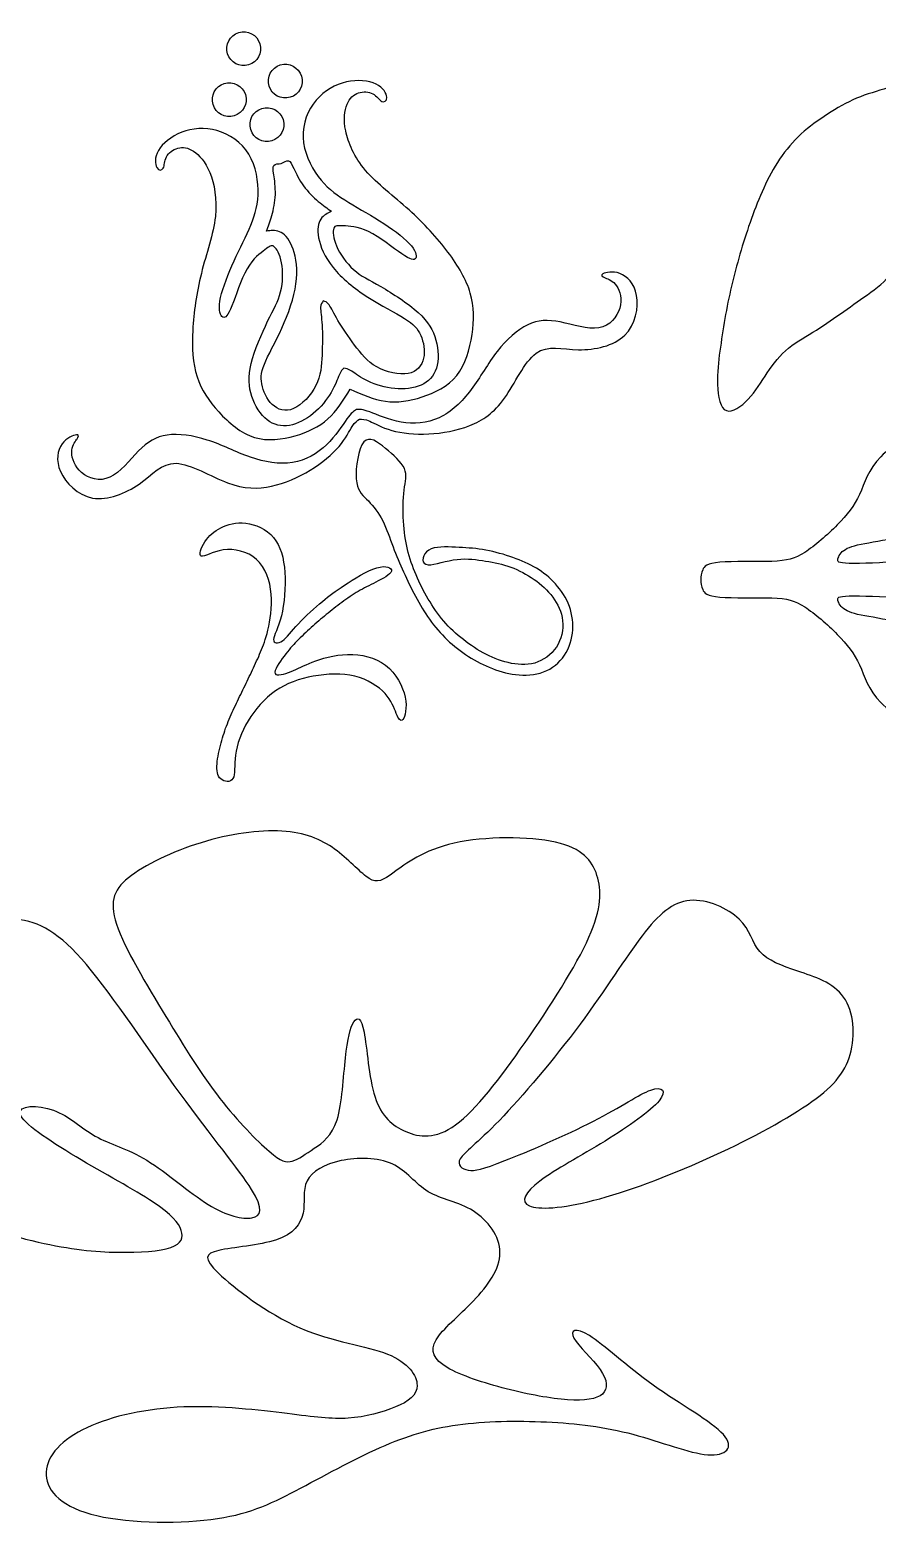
# Model space of a CAD drawing. Header units: millimetres. Extents: x -103 to 104, y -99 to 78.
# Drawn here: x -29.71 to -3.91, y -15.99 to 29.51 of the extents above; entities that cross this region are included whole.
import ezdxf

# ---------------------------------------------------------------- set-up
doc = ezdxf.new("R2010")
doc.units = ezdxf.units.MM
doc.header["$MEASUREMENT"] = 0

msp = doc.modelspace()

# ---------------------------------------------------------------- linework, layer by layer
at = {"color": 5, "linetype": 'ByBlock', "lineweight": -2}
for points, knots in [([(-22.702, 29.089), (-22.785, 29.361), (-23.073, 29.515), (-23.345, 29.431), (-23.617, 29.348), (-23.77, 29.06), (-23.687, 28.788), (-23.604, 28.516), (-23.316, 28.363), (-23.044, 28.446), (-22.772, 28.529), (-22.619, 28.817), (-22.702, 29.089)], [0, 0, 0, 0, 0.2, 0.2, 0.2, 0.4, 0.4, 0.4, 0.6, 0.6, 0.6, 1, 1, 1, 1]), ([(-21.437, 28.104), (-21.52, 28.376), (-21.808, 28.529), (-22.08, 28.446), (-22.352, 28.363), (-22.505, 28.075), (-22.422, 27.803), (-22.339, 27.531), (-22.051, 27.378), (-21.779, 27.461), (-21.507, 27.544), (-21.354, 27.832), (-21.437, 28.104)], [0, 0, 0, 0, 0.2, 0.2, 0.2, 0.4, 0.4, 0.4, 0.6, 0.6, 0.6, 1, 1, 1, 1]), ([(-23.144, 27.542), (-23.227, 27.814), (-23.515, 27.967), (-23.787, 27.883), (-24.059, 27.8), (-24.212, 27.512), (-24.129, 27.24), (-24.045, 26.968), (-23.757, 26.815), (-23.486, 26.898), (-23.213, 26.982), (-23.06, 27.27), (-23.144, 27.542)], [0, 0, 0, 0, 0.2, 0.2, 0.2, 0.4, 0.4, 0.4, 0.6, 0.6, 0.6, 1, 1, 1, 1]), ([(-19.949, 18.573), (-19.594, 18.414), (-19.24, 18.255), (-18.877, 18.204), (-18.515, 18.154), (-18.145, 18.213), (-17.761, 18.338), (-17.376, 18.464), (-16.976, 18.657), (-16.709, 18.99), (-16.442, 19.323), (-16.308, 19.795), (-16.241, 20.236), (-16.174, 20.677), (-16.174, 21.087), (-16.294, 21.498), (-16.414, 21.909), (-16.655, 22.322), (-16.977, 22.75), (-17.299, 23.178), (-17.703, 23.623), (-18.161, 24.034), (-18.62, 24.446), (-19.134, 24.824), (-19.483, 25.233), (-19.833, 25.642), (-20.016, 26.083), (-20.089, 26.437), (-20.162, 26.792), (-20.124, 27.06), (-20.045, 27.248), (-19.966, 27.436), (-19.846, 27.544), (-19.7, 27.594), (-19.554, 27.644), (-19.383, 27.636), (-19.261, 27.57), (-19.14, 27.503), (-19.069, 27.377), (-18.991, 27.338), (-18.914, 27.299), (-18.83, 27.347), (-18.838, 27.462), (-18.846, 27.577), (-18.945, 27.759), (-19.166, 27.866), (-19.388, 27.973), (-19.73, 28.005), (-20.068, 27.929), (-20.405, 27.854), (-20.737, 27.67), (-20.987, 27.373), (-21.237, 27.075), (-21.406, 26.663), (-21.388, 26.237), (-21.37, 25.811), (-21.164, 25.372), (-20.93, 25.053), (-20.696, 24.734), (-20.433, 24.536), (-20.116, 24.335), (-19.798, 24.135), (-19.424, 23.932), (-19.063, 23.704), (-18.701, 23.476), (-18.35, 23.223), (-18.155, 23.012), (-17.959, 22.802), (-17.919, 22.634), (-17.957, 22.562), (-17.995, 22.491), (-18.112, 22.515), (-18.377, 22.693), (-18.642, 22.872), (-19.054, 23.204), (-19.392, 23.371), (-19.73, 23.538), (-19.993, 23.54), (-20.164, 23.548), (-20.336, 23.555), (-20.416, 23.569), (-20.45, 23.474), (-20.484, 23.379), (-20.471, 23.175), (-20.367, 22.934), (-20.263, 22.693), (-20.069, 22.414), (-19.847, 22.216), (-19.626, 22.019), (-19.378, 21.904), (-19.02, 21.697), (-18.661, 21.49), (-18.193, 21.191), (-17.883, 20.909), (-17.573, 20.627), (-17.421, 20.362), (-17.34, 20.07), (-17.259, 19.778), (-17.249, 19.459), (-17.327, 19.214), (-17.405, 18.969), (-17.571, 18.798), (-17.796, 18.696), (-18.022, 18.594), (-18.307, 18.562), (-18.597, 18.591), (-18.887, 18.619), (-19.182, 18.709), (-19.409, 18.817), (-19.636, 18.926), (-19.794, 19.052), (-19.906, 19.121), (-20.017, 19.191), (-20.081, 19.204), (-20.145, 19.217)], [3, 3, 3, 3, 3.051282, 3.051282, 3.051282, 3.076923, 3.076923, 3.076923, 3.102564, 3.102564, 3.102564, 3.128205, 3.128205, 3.128205, 3.153846, 3.153846, 3.153846, 3.179487, 3.179487, 3.179487, 3.205128, 3.205128, 3.205128, 3.230769, 3.230769, 3.230769, 3.25641, 3.25641, 3.25641, 3.282051, 3.282051, 3.282051, 3.307692, 3.307692, 3.307692, 3.333333, 3.333333, 3.333333, 3.358974, 3.358974, 3.358974, 3.384615, 3.384615, 3.384615, 3.410256, 3.410256, 3.410256, 3.435897, 3.435897, 3.435897, 3.461538, 3.461538, 3.461538, 3.487179, 3.487179, 3.487179, 3.512821, 3.512821, 3.512821, 3.538462, 3.538462, 3.538462, 3.564103, 3.564103, 3.564103, 3.589744, 3.589744, 3.589744, 3.615385, 3.615385, 3.615385, 3.641026, 3.641026, 3.641026, 3.666667, 3.666667, 3.666667, 3.692308, 3.692308, 3.692308, 3.717949, 3.717949, 3.717949, 3.74359, 3.74359, 3.74359, 3.769231, 3.769231, 3.769231, 3.794872, 3.794872, 3.794872, 3.820513, 3.820513, 3.820513, 3.846154, 3.846154, 3.846154, 3.871795, 3.871795, 3.871795, 3.897436, 3.897436, 3.897436, 3.923077, 3.923077, 3.923077, 3.948718, 3.948718, 3.948718, 3.974359, 3.974359, 3.974359, 4, 4, 4, 4]), ([(-21.996, 26.781), (-22.08, 27.053), (-22.368, 27.207), (-22.64, 27.123), (-22.912, 27.04), (-23.065, 26.752), (-22.981, 26.48), (-22.898, 26.208), (-22.61, 26.055), (-22.338, 26.138), (-22.066, 26.221), (-21.913, 26.509), (-21.996, 26.781)], [0, 0, 0, 0, 0.2, 0.2, 0.2, 0.4, 0.4, 0.4, 0.6, 0.6, 0.6, 1, 1, 1, 1]), ([(-20.145, 19.217), (-20.191, 19.171), (-20.237, 19.124), (-20.29, 19.004), (-20.344, 18.884), (-20.405, 18.69), (-20.532, 18.474), (-20.66, 18.257), (-20.854, 18.018), (-21.079, 17.832), (-21.303, 17.646), (-21.558, 17.513), (-21.802, 17.472), (-22.045, 17.43), (-22.279, 17.479), (-22.48, 17.638), (-22.682, 17.798), (-22.852, 18.068), (-22.948, 18.355), (-23.044, 18.643), (-23.066, 18.947), (-22.967, 19.354), (-22.867, 19.761), (-22.647, 20.271), (-22.465, 20.643), (-22.284, 21.015), (-22.143, 21.25), (-22.07, 21.537), (-21.996, 21.824), (-21.991, 22.164), (-22.04, 22.423), (-22.089, 22.681), (-22.192, 22.857), (-22.273, 22.917), (-22.354, 22.976), (-22.413, 22.92), (-22.689, 22.716), (-22.906, 22.567), (-23.093, 22.24), (-23.279, 21.913), (-23.436, 21.406), (-23.556, 21.11), (-23.675, 20.814), (-23.758, 20.729), (-23.83, 20.767), (-23.902, 20.805), (-23.962, 20.967), (-23.918, 21.25), (-23.874, 21.534), (-23.725, 21.94), (-23.552, 22.332), (-23.38, 22.723), (-23.184, 23.1), (-23.032, 23.444), (-22.881, 23.787), (-22.774, 24.099), (-22.758, 24.494), (-22.742, 24.889), (-22.818, 25.368), (-23.041, 25.732), (-23.264, 26.095), (-23.634, 26.342), (-24.008, 26.449), (-24.382, 26.556), (-24.76, 26.522), (-25.404, 26.271), (-25.67, 26.053), (-25.794, 25.84), (-25.917, 25.628), (-25.897, 25.421), (-25.84, 25.321), (-25.782, 25.221), (-25.686, 25.229), (-25.643, 25.305), (-25.601, 25.38), (-25.612, 25.524), (-25.549, 25.647), (-25.486, 25.771), (-25.348, 25.873), (-25.199, 25.913), (-25.05, 25.953), (-24.89, 25.931), (-24.719, 25.819), (-24.549, 25.707), (-24.367, 25.506), (-24.229, 25.172), (-24.092, 24.837), (-23.998, 24.369), (-24.058, 23.834), (-24.119, 23.3), (-24.333, 22.699), (-24.484, 22.101), (-24.634, 21.504), (-24.72, 20.91), (-24.748, 20.374), (-24.775, 19.839), (-24.744, 19.362), (-24.614, 18.954), (-24.484, 18.546), (-24.254, 18.207), (-23.952, 17.879), (-23.65, 17.551), (-23.274, 17.234), (-22.46, 16.981), (-22.02, 17.044), (-21.631, 17.155), (-21.242, 17.266), (-20.902, 17.424), (-20.63, 17.669), (-20.358, 17.913), (-20.153, 18.243), (-19.949, 18.573)], [2, 2, 2, 2, 2.025641, 2.025641, 2.025641, 2.051282, 2.051282, 2.051282, 2.076923, 2.076923, 2.076923, 2.102564, 2.102564, 2.102564, 2.128205, 2.128205, 2.128205, 2.153846, 2.153846, 2.153846, 2.179487, 2.179487, 2.179487, 2.205128, 2.205128, 2.205128, 2.230769, 2.230769, 2.230769, 2.25641, 2.25641, 2.25641, 2.282051, 2.282051, 2.282051, 2.307692, 2.307692, 2.333333, 2.333333, 2.333333, 2.358974, 2.358974, 2.358974, 2.384615, 2.384615, 2.384615, 2.410256, 2.410256, 2.410256, 2.435897, 2.435897, 2.435897, 2.461538, 2.461538, 2.461538, 2.487179, 2.487179, 2.487179, 2.512821, 2.512821, 2.512821, 2.538462, 2.538462, 2.538462, 2.564103, 2.564103, 2.589744, 2.589744, 2.589744, 2.615385, 2.615385, 2.615385, 2.641026, 2.641026, 2.641026, 2.666667, 2.666667, 2.666667, 2.692308, 2.692308, 2.692308, 2.717949, 2.717949, 2.717949, 2.74359, 2.74359, 2.74359, 2.769231, 2.769231, 2.769231, 2.794872, 2.794872, 2.794872, 2.820513, 2.820513, 2.820513, 2.846154, 2.846154, 2.846154, 2.871795, 2.871795, 2.871795, 2.897436, 2.897436, 2.923077, 2.923077, 2.923077, 2.948718, 2.948718, 2.948718, 3, 3, 3, 3]), ([(-22.049, 25.442), (-21.969, 25.491), (-21.89, 25.54), (-21.832, 25.525), (-21.773, 25.51), (-21.736, 25.432), (-21.668, 25.291), (-21.6, 25.149), (-21.503, 24.945), (-21.37, 24.762), (-21.238, 24.579), (-21.072, 24.418), (-20.925, 24.293), (-20.778, 24.168), (-20.65, 24.079), (-20.522, 23.99)], [4, 4, 4, 4, 4.0526316, 4.0526316, 4.0526316, 4.1052632, 4.1052632, 4.1052632, 4.1578947, 4.1578947, 4.1578947, 4.2105263, 4.2105263, 4.2105263, 4.2631579, 4.2631579, 4.2631579, 4.2631579]), ([(-22.502, 23.384), (-22.446, 23.529), (-22.389, 23.675), (-22.337, 23.861), (-22.285, 24.047), (-22.238, 24.274), (-22.231, 24.499), (-22.223, 24.725), (-22.256, 24.949), (-22.279, 25.104), (-22.302, 25.259), (-22.315, 25.345), (-22.275, 25.39), (-22.234, 25.435), (-22.142, 25.438), (-22.049, 25.442)], [3.7368421, 3.7368421, 3.7368421, 3.7368421, 3.7894737, 3.7894737, 3.7894737, 3.8421053, 3.8421053, 3.8421053, 3.8947368, 3.8947368, 3.8947368, 3.9473684, 3.9473684, 3.9473684, 4, 4, 4, 4]), ([(-20.522, 23.99), (-20.643, 23.934), (-20.765, 23.877), (-20.844, 23.754), (-20.924, 23.63), (-20.961, 23.439), (-20.913, 23.181), (-20.866, 22.924), (-20.734, 22.599), (-20.474, 22.278), (-20.214, 21.958), (-19.825, 21.641), (-19.417, 21.378), (-19.008, 21.115), (-18.58, 20.905), (-18.3, 20.731), (-18.021, 20.556), (-17.891, 20.416), (-17.803, 20.213), (-17.715, 20.01), (-17.669, 19.744), (-17.719, 19.516), (-17.769, 19.288), (-17.916, 19.099), (-18.457, 18.999), (-18.852, 19.088), (-19.144, 19.253), (-19.437, 19.418), (-19.628, 19.659), (-19.817, 19.917), (-20.006, 20.174), (-20.194, 20.448), (-20.324, 20.667), (-20.454, 20.887), (-20.527, 21.052), (-20.592, 21.142), (-20.656, 21.232), (-20.713, 21.246), (-20.77, 21.26)], [4.2631579, 4.2631579, 4.2631579, 4.2631579, 4.3157895, 4.3157895, 4.3157895, 4.3684211, 4.3684211, 4.3684211, 4.4210526, 4.4210526, 4.4210526, 4.4736842, 4.4736842, 4.4736842, 4.5263158, 4.5263158, 4.5263158, 4.5789474, 4.5789474, 4.5789474, 4.6315789, 4.6315789, 4.6315789, 4.6842105, 4.6842105, 4.7368421, 4.7368421, 4.7368421, 4.7894737, 4.7894737, 4.7894737, 4.8421053, 4.8421053, 4.8421053, 4.8947368, 4.8947368, 4.8947368, 5, 5, 5, 5]), ([(-20.77, 21.26), (-20.809, 21.216), (-20.848, 21.173), (-20.852, 21.062), (-20.855, 20.952), (-20.823, 20.774), (-20.808, 20.519), (-20.793, 20.265), (-20.796, 19.933), (-20.809, 19.614), (-20.822, 19.294), (-20.845, 18.988), (-20.995, 18.687), (-21.146, 18.387), (-21.423, 18.092), (-21.676, 17.982), (-21.928, 17.873), (-22.155, 17.948), (-22.324, 18.108), (-22.493, 18.269), (-22.604, 18.515), (-22.644, 18.733), (-22.685, 18.951), (-22.655, 19.139), (-22.521, 19.44), (-22.388, 19.741), (-22.149, 20.155), (-21.958, 20.601), (-21.766, 21.048), (-21.621, 21.527), (-21.585, 21.939), (-21.549, 22.35), (-21.621, 22.693), (-21.726, 22.933), (-21.83, 23.173), (-21.968, 23.311), (-22.103, 23.369), (-22.238, 23.427), (-22.37, 23.406), (-22.502, 23.384)], [5, 5, 5, 5, 5.1052632, 5.1052632, 5.1052632, 5.1578947, 5.1578947, 5.1578947, 5.2105263, 5.2105263, 5.2105263, 5.2631579, 5.2631579, 5.2631579, 5.3157895, 5.3157895, 5.3157895, 5.3684211, 5.3684211, 5.3684211, 5.4210526, 5.4210526, 5.4210526, 5.4736842, 5.4736842, 5.4736842, 5.5263158, 5.5263158, 5.5263158, 5.5789474, 5.5789474, 5.5789474, 5.6315789, 5.6315789, 5.6315789, 5.6842105, 5.6842105, 5.6842105, 5.7368421, 5.7368421, 5.7368421, 5.7368421]), ([(-19.669, 17.659), (-19.588, 17.662), (-19.507, 17.665), (-19.359, 17.601), (-19.211, 17.537), (-18.996, 17.406), (-18.689, 17.32), (-18.381, 17.234), (-17.981, 17.193), (-17.561, 17.212), (-17.141, 17.231), (-16.701, 17.311), (-16.309, 17.466), (-15.917, 17.622), (-15.572, 17.852), (-15.256, 18.299), (-14.939, 18.745), (-14.65, 19.407), (-14.291, 19.667), (-13.932, 19.927), (-13.504, 19.785), (-13.002, 19.776), (-12.501, 19.767), (-11.926, 19.891), (-11.592, 20.214), (-11.258, 20.537), (-11.165, 21.06), (-11.23, 21.429), (-11.296, 21.798), (-11.52, 22.014), (-11.74, 22.097), (-11.96, 22.18), (-12.176, 22.13), (-12.338, 22.043), (-12.284, 22.007), (-12.186, 21.965), (-12.089, 21.924), (-11.947, 21.876), (-11.842, 21.723), (-11.738, 21.569), (-11.67, 21.309), (-11.745, 21.042), (-11.821, 20.775), (-12.039, 20.501), (-12.378, 20.444), (-12.717, 20.386), (-13.177, 20.545), (-13.556, 20.62), (-13.934, 20.694), (-14.231, 20.683), (-14.546, 20.532), (-14.86, 20.38), (-15.191, 20.088), (-15.473, 19.726), (-15.756, 19.364), (-15.99, 18.932), (-16.269, 18.56), (-16.549, 18.187), (-16.874, 17.875), (-17.242, 17.705), (-17.611, 17.535), (-18.023, 17.507), (-18.403, 17.574), (-18.784, 17.64), (-19.134, 17.801), (-19.355, 17.881), (-19.576, 17.961), (-19.668, 17.96), (-19.761, 17.959)], [5.001103, 5.001103, 5.001103, 5.001103, 5.084436, 5.084436, 5.084436, 5.126103, 5.126103, 5.126103, 5.167769, 5.167769, 5.167769, 5.209436, 5.209436, 5.209436, 5.251103, 5.251103, 5.251103, 5.292769, 5.292769, 5.292769, 5.334436, 5.334436, 5.334436, 5.376103, 5.376103, 5.376103, 5.417769, 5.417769, 5.417769, 5.459436, 5.459436, 5.459436, 5.501103, 5.501103, 5.542769, 5.542769, 5.542769, 5.584436, 5.584436, 5.584436, 5.626103, 5.626103, 5.626103, 5.667769, 5.667769, 5.667769, 5.709436, 5.709436, 5.709436, 5.751103, 5.751103, 5.751103, 5.792769, 5.792769, 5.792769, 5.834436, 5.834436, 5.834436, 5.876103, 5.876103, 5.876103, 5.917769, 5.917769, 5.917769, 5.959436, 5.959436, 5.959436, 6.001103, 6.001103, 6.001103, 6.001103]), ([(-19.761, 17.959), (-19.838, 17.908), (-19.915, 17.857), (-20.054, 17.667), (-20.192, 17.478), (-20.392, 17.149), (-20.671, 16.881), (-20.949, 16.613), (-21.306, 16.405), (-21.707, 16.34), (-22.107, 16.275), (-22.551, 16.352), (-22.991, 16.504), (-23.431, 16.657), (-23.866, 16.884), (-24.303, 17.026), (-24.74, 17.169), (-25.178, 17.226), (-25.523, 17.176), (-25.868, 17.125), (-26.121, 16.968), (-26.393, 16.695), (-26.665, 16.422), (-26.957, 16.033), (-27.271, 15.891), (-27.584, 15.749), (-27.918, 15.853), (-28.13, 16.033), (-28.342, 16.212), (-28.431, 16.465), (-28.43, 16.651), (-28.429, 16.837), (-28.338, 16.956), (-28.281, 17.045)], [4.0007352, 4.0007352, 4.0007352, 4.0007352, 4.0424019, 4.0424019, 4.0424019, 4.0840685, 4.0840685, 4.0840685, 4.1257352, 4.1257352, 4.1257352, 4.1674019, 4.1674019, 4.1674019, 4.2090685, 4.2090685, 4.2090685, 4.2507352, 4.2507352, 4.2507352, 4.2924019, 4.2924019, 4.2924019, 4.3340685, 4.3340685, 4.3340685, 4.3757352, 4.3757352, 4.3757352, 4.4174019, 4.4174019, 4.4174019, 4.4590658, 4.4590658, 4.4590658, 4.4590658]), ([(15.651, 12.774), (15.611, 12.96), (15.571, 13.147), (15.422, 13.334), (15.273, 13.521), (15.015, 13.709), (14.551, 13.92), (14.087, 14.131), (13.418, 14.365), (12.057, 14.485), (11.366, 14.37), (10.794, 14.195), (10.222, 14.02), (9.768, 13.784), (9.48, 13.61), (9.192, 13.435), (9.069, 13.322), (8.98, 13.247), (8.891, 13.172), (8.834, 13.134), (8.293, 13.117), (7.751, 13.099), (6.726, 13.102), (6.023, 13.093), (5.32, 13.084), (4.941, 13.064), (4.522, 13.204), (4.482, 13.363), (4.541, 13.469), (4.6, 13.575), (4.757, 13.628), (5.067, 13.689), (5.377, 13.75), (5.84, 13.82), (6.739, 13.915), (7.175, 13.942), (7.594, 14.064), (8.013, 14.186), (8.415, 14.405), (8.777, 14.688), (9.139, 14.972), (9.462, 15.321), (9.729, 15.696), (9.995, 16.072), (10.204, 16.473), (10.335, 16.836), (10.466, 17.198), (10.519, 17.521), (10.361, 17.743), (10.204, 17.966), (9.838, 18.088), (9.427, 18.084), (9.017, 18.079), (8.563, 17.948), (7.656, 17.521), (7.201, 17.224), (6.486, 16.421), (6.224, 15.914), (5.94, 15.513), (5.656, 15.111), (5.351, 14.815), (5.023, 14.557), (4.696, 14.3), (4.347, 14.081), (4.076, 13.892), (3.806, 13.704), (3.614, 13.544), (3.469, 13.43), (3.324, 13.315), (3.225, 13.245), (2.566, 13.207), (1.907, 13.169), (0.687, 13.163), (0.025, 13.212), (-0.637, 13.261), (-0.742, 13.366), (-0.746, 13.47), (-0.751, 13.575), (-0.655, 13.68), (-0.362, 13.732), (-0.07, 13.785), (0.419, 13.785), (0.877, 13.85), (1.335, 13.915), (1.763, 14.046), (2.243, 14.256), (2.723, 14.465), (3.256, 14.754), (3.675, 15.111), (4.094, 15.469), (4.399, 15.897), (4.618, 16.255), (4.836, 16.613), (4.967, 16.901), (5.054, 17.102), (5.141, 17.302), (5.185, 17.416), (5.229, 17.634), (5.229, 17.739), (4.984, 17.8), (4.74, 17.861), (4.251, 17.879), (3.784, 17.848), (3.317, 17.818), (2.872, 17.739), (2.448, 17.547), (2.025, 17.355), (1.623, 17.049), (1.305, 16.678), (0.986, 16.307), (0.75, 15.871), (0.441, 15.469), (0.131, 15.068), (-0.253, 14.701), (-0.69, 14.378), (-1.126, 14.055), (-1.615, 13.776), (-2.016, 13.606), (-2.418, 13.436), (-2.732, 13.374), (-3.23, 13.331), (-3.727, 13.287), (-4.409, 13.261), (-4.758, 13.27), (-5.107, 13.278), (-5.124, 13.322), (-5.102, 13.405), (-5.081, 13.488), (-5.019, 13.61), (-4.875, 13.697), (-4.731, 13.784), (-4.504, 13.837), (-4.164, 13.898), (-3.824, 13.959), (-3.369, 14.029), (-2.977, 14.147), (-2.584, 14.265), (-2.252, 14.431), (-1.951, 14.636), (-1.65, 14.841), (-1.379, 15.085), (-1.113, 15.399), (-0.847, 15.714), (-0.585, 16.098), (-0.393, 16.478), (-0.201, 16.857), (-0.079, 17.233), (-0.039, 17.499), (0, 17.765), (-0.044, 17.922), (-0.144, 18.01), (-0.244, 18.097), (-0.402, 18.114), (-0.725, 18.044), (-1.048, 17.975), (-1.536, 17.817), (-2.126, 17.551), (-2.715, 17.285), (-3.405, 16.91), (-3.797, 16.517), (-4.19, 16.124), (-4.286, 15.714), (-4.443, 15.369), (-4.6, 15.024), (-4.819, 14.745), (-5.421, 14.134), (-5.805, 13.802), (-6.416, 13.409), (-6.643, 13.348), (-7.114, 13.33), (-7.586, 13.313), (-8.302, 13.339), (-8.699, 13.304), (-9.096, 13.27), (-9.175, 13.174), (-9.218, 13.075), (-9.262, 12.976), (-9.271, 12.875), (-9.279, 12.774)], [3, 3, 3, 3, 3.031746, 3.031746, 3.031746, 3.047619, 3.047619, 3.047619, 3.063492, 3.063492, 3.079365, 3.079365, 3.079365, 3.095238, 3.095238, 3.095238, 3.111111, 3.111111, 3.111111, 3.126984, 3.126984, 3.126984, 3.142857, 3.142857, 3.142857, 3.15873, 3.15873, 3.174603, 3.174603, 3.174603, 3.190476, 3.190476, 3.190476, 3.206349, 3.206349, 3.222222, 3.222222, 3.222222, 3.238095, 3.238095, 3.238095, 3.253968, 3.253968, 3.253968, 3.269841, 3.269841, 3.269841, 3.285714, 3.285714, 3.285714, 3.301587, 3.301587, 3.301587, 3.31746, 3.31746, 3.333333, 3.333333, 3.349206, 3.349206, 3.349206, 3.365079, 3.365079, 3.365079, 3.380952, 3.380952, 3.380952, 3.396825, 3.396825, 3.396825, 3.412698, 3.412698, 3.412698, 3.428571, 3.428571, 3.428571, 3.444444, 3.444444, 3.444444, 3.460317, 3.460317, 3.460317, 3.47619, 3.47619, 3.47619, 3.492063, 3.492063, 3.492063, 3.507937, 3.507937, 3.507937, 3.52381, 3.52381, 3.52381, 3.539683, 3.539683, 3.539683, 3.555556, 3.555556, 3.571429, 3.571429, 3.571429, 3.587302, 3.587302, 3.587302, 3.603175, 3.603175, 3.603175, 3.619048, 3.619048, 3.619048, 3.634921, 3.634921, 3.634921, 3.650794, 3.650794, 3.650794, 3.666667, 3.666667, 3.666667, 3.68254, 3.68254, 3.68254, 3.698413, 3.698413, 3.698413, 3.714286, 3.714286, 3.714286, 3.730159, 3.730159, 3.730159, 3.746032, 3.746032, 3.746032, 3.761905, 3.761905, 3.761905, 3.777778, 3.777778, 3.777778, 3.793651, 3.793651, 3.793651, 3.809524, 3.809524, 3.809524, 3.825397, 3.825397, 3.825397, 3.84127, 3.84127, 3.84127, 3.857143, 3.857143, 3.857143, 3.873016, 3.873016, 3.873016, 3.888889, 3.888889, 3.888889, 3.904762, 3.904762, 3.904762, 3.920635, 3.920635, 3.936508, 3.936508, 3.952381, 3.952381, 3.952381, 3.968254, 3.968254, 3.968254, 3.984127, 3.984127, 3.984127, 4, 4, 4, 4]), ([(-28.28, 17.045), (-28.223, 17.134), (-28.198, 17.194), (-28.381, 17.175), (-28.588, 17.096), (-28.725, 16.905), (-28.861, 16.713), (-28.925, 16.408), (-28.773, 16.066), (-28.621, 15.723), (-28.251, 15.342), (-27.794, 15.26), (-27.336, 15.179), (-26.79, 15.398), (-26.38, 15.686), (-25.969, 15.974), (-25.693, 16.331), (-24.808, 16.301), (-24.198, 15.914), (-23.686, 15.721), (-23.173, 15.529), (-22.759, 15.53), (-22.347, 15.62), (-21.935, 15.711), (-21.526, 15.89), (-21.167, 16.109), (-20.808, 16.328), (-20.499, 16.587), (-20.292, 16.83), (-20.085, 17.073), (-19.98, 17.302), (-19.894, 17.438), (-19.807, 17.574), (-19.738, 17.616), (-19.669, 17.659)], [4.4594389, 4.4594389, 4.4594389, 4.4594389, 4.5011028, 4.5011028, 4.5427695, 4.5427695, 4.5427695, 4.5844361, 4.5844361, 4.5844361, 4.6261028, 4.6261028, 4.6261028, 4.6677695, 4.6677695, 4.6677695, 4.7094361, 4.7094361, 4.7511028, 4.7511028, 4.7511028, 4.7927695, 4.7927695, 4.7927695, 4.8344361, 4.8344361, 4.8344361, 4.8761028, 4.8761028, 4.8761028, 4.9177695, 4.9177695, 4.9177695, 5.0011028, 5.0011028, 5.0011028, 5.0011028]), ([(-9.279, 12.774), (-9.271, 12.673), (-9.262, 12.572), (-9.218, 12.473), (-9.175, 12.375), (-9.096, 12.279), (-8.699, 12.244), (-8.302, 12.209), (-7.586, 12.235), (-7.114, 12.218), (-6.643, 12.2), (-6.416, 12.139), (-6.11, 11.942), (-5.805, 11.746), (-5.421, 11.414), (-4.819, 10.803), (-4.6, 10.524), (-4.443, 10.179), (-4.286, 9.834), (-4.19, 9.424), (-3.797, 9.031), (-3.405, 8.638), (-2.715, 8.263), (-2.126, 7.997), (-1.536, 7.731), (-1.048, 7.573), (-0.725, 7.504), (-0.402, 7.434), (-0.244, 7.451), (-0.144, 7.538), (-0.044, 7.626), (0, 7.783), (-0.039, 8.049), (-0.079, 8.315), (-0.201, 8.691), (-0.393, 9.071), (-0.585, 9.45), (-0.847, 9.834), (-1.379, 10.463), (-1.65, 10.707), (-1.951, 10.912), (-2.252, 11.117), (-2.584, 11.284), (-2.977, 11.401), (-3.369, 11.519), (-3.824, 11.589), (-4.164, 11.65), (-4.504, 11.711), (-4.731, 11.764), (-4.875, 11.851), (-5.019, 11.938), (-5.081, 12.06), (-5.102, 12.143), (-5.124, 12.226), (-5.107, 12.27), (-4.758, 12.279), (-4.409, 12.287), (-3.727, 12.261), (-3.23, 12.217), (-2.732, 12.174), (-2.418, 12.113), (-2.016, 11.942), (-1.615, 11.772), (-1.126, 11.493), (-0.69, 11.17), (-0.253, 10.847), (0.131, 10.48), (0.441, 10.079), (0.75, 9.677), (0.986, 9.241), (1.305, 8.87), (1.623, 8.499), (2.025, 8.193), (2.448, 8.001), (2.872, 7.809), (3.317, 7.73), (3.784, 7.7), (4.251, 7.67), (4.74, 7.687), (4.984, 7.748), (5.229, 7.809), (5.229, 7.914), (5.207, 8.023), (5.185, 8.132), (5.141, 8.246), (5.054, 8.446), (4.967, 8.647), (4.836, 8.935), (4.618, 9.293), (4.399, 9.651), (4.094, 10.079), (3.675, 10.437), (3.256, 10.795), (2.723, 11.083), (2.243, 11.292), (1.763, 11.502), (1.335, 11.633), (0.877, 11.698), (0.419, 11.764), (-0.07, 11.764), (-0.362, 11.816), (-0.655, 11.868), (-0.751, 11.973), (-0.742, 12.182), (-0.637, 12.287), (0.025, 12.336), (0.687, 12.385), (1.907, 12.379), (2.566, 12.341), (3.225, 12.303), (3.324, 12.233), (3.469, 12.118), (3.614, 12.004), (3.806, 11.844), (4.076, 11.656), (4.347, 11.467), (4.696, 11.248), (5.023, 10.991), (5.351, 10.734), (5.656, 10.437), (5.94, 10.035), (6.224, 9.634), (6.486, 9.127), (7.201, 8.324), (7.656, 8.027), (8.109, 7.814), (8.563, 7.6), (9.017, 7.469), (9.427, 7.464), (9.838, 7.46), (10.204, 7.582), (10.361, 7.805), (10.519, 8.027), (10.466, 8.35), (10.335, 8.713), (10.204, 9.075), (9.995, 9.477), (9.729, 9.852), (9.462, 10.227), (9.139, 10.576), (8.777, 10.86), (8.415, 11.144), (8.013, 11.362), (7.594, 11.484), (7.175, 11.606), (6.739, 11.633), (5.84, 11.728), (5.377, 11.799), (5.067, 11.86), (4.757, 11.92), (4.6, 11.973), (4.541, 12.079), (4.482, 12.185), (4.522, 12.344), (4.731, 12.414), (4.941, 12.484), (5.32, 12.464), (6.023, 12.455), (6.726, 12.446), (7.751, 12.449), (8.293, 12.431), (8.834, 12.414), (8.891, 12.377), (8.98, 12.301), (9.069, 12.226), (9.192, 12.113), (9.48, 11.938), (9.768, 11.764), (10.222, 11.528), (10.794, 11.353), (11.366, 11.178), (12.057, 11.063), (12.738, 11.123), (13.418, 11.183), (14.087, 11.417), (14.551, 11.628), (15.015, 11.839), (15.273, 12.027), (15.422, 12.214), (15.571, 12.401), (15.611, 12.588), (15.651, 12.774)], [2, 2, 2, 2, 2.015873, 2.015873, 2.015873, 2.031746, 2.031746, 2.031746, 2.047619, 2.047619, 2.047619, 2.063492, 2.063492, 2.063492, 2.079365, 2.079365, 2.095238, 2.095238, 2.095238, 2.111111, 2.111111, 2.111111, 2.126984, 2.126984, 2.126984, 2.142857, 2.142857, 2.142857, 2.15873, 2.15873, 2.15873, 2.174603, 2.174603, 2.174603, 2.190476, 2.190476, 2.190476, 2.206349, 2.206349, 2.222222, 2.222222, 2.222222, 2.238095, 2.238095, 2.238095, 2.253968, 2.253968, 2.253968, 2.269841, 2.269841, 2.269841, 2.285714, 2.285714, 2.285714, 2.301587, 2.301587, 2.301587, 2.31746, 2.31746, 2.31746, 2.333333, 2.333333, 2.333333, 2.349206, 2.349206, 2.349206, 2.365079, 2.365079, 2.365079, 2.380952, 2.380952, 2.380952, 2.396825, 2.396825, 2.396825, 2.412698, 2.412698, 2.412698, 2.428571, 2.428571, 2.428571, 2.444444, 2.444444, 2.444444, 2.460317, 2.460317, 2.460317, 2.47619, 2.47619, 2.47619, 2.492063, 2.492063, 2.492063, 2.507937, 2.507937, 2.507937, 2.52381, 2.52381, 2.52381, 2.539683, 2.539683, 2.539683, 2.555556, 2.555556, 2.571429, 2.571429, 2.571429, 2.587302, 2.587302, 2.587302, 2.603175, 2.603175, 2.603175, 2.619048, 2.619048, 2.619048, 2.634921, 2.634921, 2.634921, 2.650794, 2.650794, 2.650794, 2.666667, 2.666667, 2.68254, 2.68254, 2.68254, 2.698413, 2.698413, 2.698413, 2.714286, 2.714286, 2.714286, 2.730159, 2.730159, 2.730159, 2.746032, 2.746032, 2.746032, 2.761905, 2.761905, 2.761905, 2.777778, 2.777778, 2.777778, 2.793651, 2.793651, 2.809524, 2.809524, 2.809524, 2.825397, 2.825397, 2.825397, 2.84127, 2.84127, 2.84127, 2.857143, 2.857143, 2.857143, 2.873016, 2.873016, 2.873016, 2.888889, 2.888889, 2.888889, 2.904762, 2.904762, 2.904762, 2.920635, 2.920635, 2.920635, 2.936508, 2.936508, 2.936508, 2.952381, 2.952381, 2.952381, 2.968254, 2.968254, 2.968254, 3, 3, 3, 3]), ([(-22.42, -4.633), (-22.788, -4.317), (-23.375, -3.727), (-23.923, -3.021), (-24.47, -2.314), (-24.979, -1.49), (-25.566, -0.526), (-26.153, 0.438), (-26.819, 1.542), (-27.065, 2.279), (-27.31, 3.015), (-27.135, 3.383), (-26.083, 4.154), (-25.207, 4.557), (-24.33, 4.811), (-23.454, 5.065), (-22.577, 5.171), (-21.903, 5.109), (-21.228, 5.048), (-20.755, 4.82), (-20.351, 4.513), (-19.948, 4.207), (-19.615, 3.821), (-19.124, 3.523), (-18.967, 3.611), (-18.616, 3.865), (-18.266, 4.119), (-17.722, 4.54), (-15.847, 4.96), (-14.515, 4.96), (-13.7, 4.776), (-12.884, 4.592), (-12.586, 4.224), (-12.289, 3.313), (-12.289, 2.769), (-12.683, 1.884), (-13.077, 0.999), (-13.866, -0.228), (-14.629, -1.323), (-15.391, -2.419), (-16.127, -3.383), (-16.741, -3.83), (-17.354, -4.277), (-17.845, -4.207), (-18.257, -4.032), (-18.669, -3.856), (-19.002, -3.576), (-19.195, -2.98), (-19.387, -2.384), (-19.44, -1.472), (-19.528, -1.008), (-19.615, -0.543), (-19.738, -0.526), (-19.843, -0.692), (-19.948, -0.859), (-20.036, -1.21), (-20.097, -1.788), (-20.159, -2.366), (-20.194, -3.173), (-20.351, -3.672), (-20.509, -4.172), (-20.79, -4.365), (-21.044, -4.54), (-21.298, -4.715), (-21.526, -4.873), (-21.714, -4.931), (-21.903, -4.989), (-22.052, -4.948), (-22.42, -4.633)], [0, 0, 0, 0, 0.04, 0.04, 0.04, 0.08, 0.08, 0.08, 0.12, 0.12, 0.12, 0.16, 0.16, 0.2, 0.2, 0.2, 0.24, 0.24, 0.24, 0.28, 0.28, 0.28, 0.32, 0.32, 0.36, 0.36, 0.36, 0.4, 0.4, 0.44, 0.44, 0.44, 0.48, 0.48, 0.52, 0.52, 0.52, 0.56, 0.56, 0.56, 0.6, 0.6, 0.6, 0.64, 0.64, 0.64, 0.68, 0.68, 0.68, 0.72, 0.72, 0.72, 0.76, 0.76, 0.76, 0.8, 0.8, 0.8, 0.84, 0.84, 0.84, 0.88, 0.88, 0.88, 0.92, 0.92, 0.92, 1, 1, 1, 1]), ([(-16.599, -4.859), (-16.485, -4.666), (-16.096, -4.402), (-15.41, -3.691), (-14.725, -2.98), (-13.743, -1.823), (-12.166, 0.298), (-11.57, 1.262), (-11.062, 1.928), (-10.553, 2.594), (-10.133, 2.962), (-9.607, 3.006), (-9.081, 3.05), (-8.45, 2.769), (-8.108, 2.436), (-7.766, 2.103), (-7.714, 1.718), (-7.477, 1.446), (-7.24, 1.174), (-6.82, 1.017), (-6.32, 0.85), (-5.821, 0.683), (-5.242, 0.508), (-4.927, 0.061), (-4.611, -0.386), (-4.559, -1.104), (-4.725, -1.683), (-4.892, -2.261), (-5.277, -2.699), (-6.031, -3.216), (-6.785, -3.734), (-7.907, -4.33), (-9.098, -4.864), (-10.29, -5.399), (-11.552, -5.872), (-12.534, -6.126), (-13.515, -6.38), (-14.217, -6.415), (-14.497, -6.293), (-14.778, -6.17), (-14.637, -5.889), (-14.173, -5.539), (-13.708, -5.188), (-12.92, -4.768), (-11.465, -3.874), (-10.799, -3.401), (-10.545, -3.094), (-10.29, -2.787), (-10.448, -2.647), (-10.799, -2.77), (-11.149, -2.892), (-11.693, -3.278), (-12.543, -3.716), (-13.393, -4.154), (-14.55, -4.645), (-15.242, -4.917), (-15.934, -5.188), (-16.162, -5.241), (-16.357, -5.207), (-16.552, -5.173), (-16.713, -5.052), (-16.599, -4.859)], [0, 0, 0, 0, 0.045455, 0.045455, 0.045455, 0.090909, 0.090909, 0.136364, 0.136364, 0.136364, 0.181818, 0.181818, 0.181818, 0.227273, 0.227273, 0.227273, 0.272727, 0.272727, 0.272727, 0.318182, 0.318182, 0.318182, 0.363636, 0.363636, 0.363636, 0.409091, 0.409091, 0.409091, 0.454545, 0.454545, 0.454545, 0.5, 0.5, 0.5, 0.545455, 0.545455, 0.545455, 0.590909, 0.590909, 0.590909, 0.636364, 0.636364, 0.636364, 0.681818, 0.681818, 0.727273, 0.727273, 0.727273, 0.772727, 0.772727, 0.772727, 0.818182, 0.818182, 0.818182, 0.863636, 0.863636, 0.863636, 0.909091, 0.909091, 0.909091, 1, 1, 1, 1]), ([(-25.415, -7.56), (-25.748, -7.673), (-26.354, -7.719), (-27.033, -7.707), (-27.713, -7.695), (-28.467, -7.625), (-30.447, -7.169), (-31.674, -6.783), (-32.709, -6.03), (-33.743, -5.276), (-34.584, -4.154), (-34.891, -3.243), (-35.198, -2.331), (-34.97, -1.63), (-34.54, -1.087), (-34.111, -0.543), (-33.48, -0.158), (-32.744, 0.841), (-32.638, 1.455), (-32.165, 1.867), (-31.692, 2.279), (-30.851, 2.489), (-30.132, 2.428), (-29.413, 2.366), (-28.817, 2.033), (-27.985, 1.052), (-27.152, 0.07), (-26.083, -1.56), (-25.128, -2.875), (-24.172, -4.189), (-23.331, -5.188), (-22.954, -5.793), (-22.577, -6.398), (-22.665, -6.608), (-22.946, -6.661), (-23.226, -6.713), (-23.699, -6.608), (-24.278, -6.249), (-24.856, -5.889), (-25.54, -5.276), (-26.144, -4.908), (-26.749, -4.54), (-27.275, -4.417), (-27.713, -4.172), (-28.151, -3.926), (-28.502, -3.558), (-28.984, -3.383), (-29.466, -3.208), (-30.079, -3.225), (-30.001, -3.497), (-29.922, -3.769), (-29.15, -4.294), (-27.45, -5.311), (-26.521, -5.802), (-25.382, -6.556), (-25.172, -6.818), (-25.097, -7.041), (-25.022, -7.263), (-25.082, -7.446), (-25.415, -7.56)], [0, 0, 0, 0, 0.045455, 0.045455, 0.045455, 0.090909, 0.090909, 0.136364, 0.136364, 0.136364, 0.181818, 0.181818, 0.181818, 0.227273, 0.227273, 0.227273, 0.272727, 0.272727, 0.318182, 0.318182, 0.318182, 0.363636, 0.363636, 0.363636, 0.409091, 0.409091, 0.409091, 0.454545, 0.454545, 0.454545, 0.5, 0.5, 0.5, 0.545455, 0.545455, 0.545455, 0.590909, 0.590909, 0.590909, 0.636364, 0.636364, 0.636364, 0.681818, 0.681818, 0.681818, 0.727273, 0.727273, 0.727273, 0.772727, 0.772727, 0.772727, 0.818182, 0.818182, 0.863636, 0.863636, 0.909091, 0.909091, 0.909091, 1, 1, 1, 1]), ([(-20.01, -12.76), (-19.493, -12.725), (-18.967, -12.585), (-18.572, -12.419), (-18.178, -12.252), (-17.915, -12.059), (-17.915, -11.463), (-18.178, -11.06), (-18.818, -10.806), (-19.457, -10.552), (-20.474, -10.447), (-21.482, -10.009), (-22.49, -9.57), (-23.489, -8.799), (-24.435, -7.888), (-24.383, -7.747), (-23.953, -7.651), (-23.524, -7.555), (-22.718, -7.502), (-22.201, -7.327), (-21.683, -7.151), (-21.456, -6.854), (-21.387, -6.522), (-21.319, -6.191), (-21.41, -5.827), (-21.264, -5.535), (-21.117, -5.243), (-20.733, -5.024), (-20.232, -4.917), (-19.73, -4.81), (-19.112, -4.815), (-18.671, -5.019), (-18.23, -5.223), (-17.968, -5.627), (-17.573, -5.863), (-17.179, -6.1), (-16.653, -6.17), (-15.759, -6.731), (-15.391, -7.222), (-15.391, -8.221), (-15.759, -8.729), (-16.197, -9.185), (-16.635, -9.64), (-17.144, -10.044), (-17.337, -10.377), (-17.529, -10.71), (-17.407, -10.973), (-16.995, -11.218), (-16.583, -11.463), (-15.882, -11.691), (-15.198, -11.867), (-14.515, -12.042), (-13.849, -12.164), (-13.331, -12.2), (-12.814, -12.235), (-12.446, -12.182), (-12.271, -12.024), (-12.096, -11.867), (-12.113, -11.604), (-12.341, -11.279), (-12.569, -10.955), (-13.007, -10.569), (-13.139, -10.324), (-13.27, -10.079), (-13.095, -9.974), (-12.665, -10.245), (-12.236, -10.517), (-11.552, -11.165), (-10.729, -11.753), (-9.905, -12.34), (-8.941, -12.866), (-8.59, -13.26), (-8.24, -13.654), (-8.502, -13.917), (-9.063, -13.873), (-9.624, -13.83), (-10.483, -13.479), (-11.342, -13.251), (-12.201, -13.023), (-13.06, -12.918), (-13.971, -12.874), (-14.883, -12.831), (-15.847, -12.848), (-16.679, -12.962), (-17.512, -13.076), (-18.213, -13.286), (-19.037, -13.654), (-19.861, -14.022), (-20.807, -14.548), (-21.613, -14.969), (-22.42, -15.39), (-23.086, -15.705), (-24.199, -15.845), (-25.312, -15.986), (-26.872, -15.951), (-27.853, -15.679), (-28.835, -15.407), (-29.238, -14.899), (-29.212, -14.399), (-29.185, -13.9), (-28.73, -13.409), (-27.205, -12.69), (-26.136, -12.462), (-25.014, -12.419), (-23.892, -12.375), (-22.718, -12.515), (-21.876, -12.62), (-21.035, -12.725), (-20.527, -12.795), (-20.01, -12.76)], [0, 0, 0, 0, 0.025641, 0.025641, 0.025641, 0.051282, 0.051282, 0.076923, 0.076923, 0.076923, 0.102564, 0.102564, 0.102564, 0.128205, 0.128205, 0.153846, 0.153846, 0.153846, 0.179487, 0.179487, 0.179487, 0.205128, 0.205128, 0.205128, 0.230769, 0.230769, 0.230769, 0.25641, 0.25641, 0.25641, 0.282051, 0.282051, 0.282051, 0.307692, 0.307692, 0.307692, 0.333333, 0.333333, 0.358974, 0.358974, 0.384615, 0.384615, 0.384615, 0.410256, 0.410256, 0.410256, 0.435897, 0.435897, 0.435897, 0.461538, 0.461538, 0.461538, 0.487179, 0.487179, 0.487179, 0.512821, 0.512821, 0.512821, 0.538462, 0.538462, 0.538462, 0.564103, 0.564103, 0.564103, 0.589744, 0.589744, 0.589744, 0.615385, 0.615385, 0.615385, 0.641026, 0.641026, 0.641026, 0.666667, 0.666667, 0.666667, 0.692308, 0.692308, 0.692308, 0.717949, 0.717949, 0.717949, 0.74359, 0.74359, 0.74359, 0.769231, 0.769231, 0.769231, 0.794872, 0.794872, 0.794872, 0.820513, 0.820513, 0.820513, 0.846154, 0.846154, 0.846154, 0.871795, 0.871795, 0.871795, 0.897436, 0.897436, 0.923077, 0.923077, 0.923077, 0.948718, 0.948718, 0.948718, 1, 1, 1, 1])]:
    msp.add_open_spline(points, degree=3, knots=knots, dxfattribs=at)
for points in [[(-4.204, 21.451), (-4.481, 21.253), (-5.026, 20.869), (-5.85, 20.294), (-6.753, 19.802), (-7.326, 18.973), (-7.869, 18.12), (-8.673, 17.683), (-8.811, 18.897), (-8.682, 19.846), (-8.532, 20.855), (-8.317, 21.837), (-8.056, 22.811), (-7.746, 23.77), (-7.377, 24.707), (-6.906, 25.601), (-6.249, 26.377), (-5.423, 26.958), (-4.55, 27.474), (-3.576, 27.74), (-2.62, 28.056), (-1.701, 28.472), (0.524, 29.297), (4.395, 29.608), (7.397, 29.017), (10.103, 27.88), (12.424, 25.971), (13.127, 25.249), (13.781, 24.481), (14.387, 23.678), (14.958, 22.839), (15.408, 21.964), (15.882, 20.976), (15.241, 20.036), (14.071, 20.191), (13.997, 21.36), (13.621, 22.265), (13.053, 23.113), (12.373, 23.854), (11.6, 24.512), (10.764, 25.046), (9.78, 25.478), (8.831, 25.062), (8.431, 24.072), (7.678, 23.388), (6.81, 22.875), (5.917, 22.404), (5.098, 21.823), (4.264, 21.03), (3.632, 21.014), (3.87, 22.081), (4.11, 23.033), (4.131, 24.054), (4.404, 25.032), (4.979, 25.882), (5.834, 26.496), (6.811, 26.725), (7.817, 26.755), (8.837, 26.528), (9.643, 26.2), (11.138, 25.867), (9.782, 26.801), (9.038, 27.19), (8.049, 27.557), (7.069, 27.755), (6.05, 27.718), (5.08, 27.452), (4.144, 27.016), (3.549, 26.177), (3.258, 25.206), (2.784, 24.314), (2.167, 23.508), (1.338, 22.917), (0.432, 22.495), (-0.472, 21.975), (-1.072, 21.29), (-1.765, 20.041), (-2.214, 21.258), (-2.201, 22.259), (-2.003, 23.264), (-1.712, 24.225), (-1.372, 25.175), (-0.91, 26.077), (-0.197, 26.809), (0.725, 27.245), (1.706, 27.479), (2.721, 27.542), (3.703, 27.52), (4.782, 27.964), (5.052, 28.486), (3.724, 28.583), (2.803, 28.61), (1.776, 28.486), (0.806, 28.237), (-0.143, 27.884), (-1.047, 27.451), (-1.923, 26.911), (-2.419, 26.008), (-2.681, 25.036), (-2.906, 24.051), (-3.129, 23.081), (-3.365, 22.056), (-3.928, 21.649), (-4.204, 21.451)], [(-17.575, 12.184), (-17.435, 11.947), (-17.128, 11.491), (-16.519, 10.93), (-15.832, 10.473), (-15.057, 10.178), (-14.211, 10.166), (-13.524, 10.761), (-13.415, 11.66), (-13.812, 12.345), (-14.414, 12.866), (-15.155, 13.224), (-15.907, 13.364), (-16.787, 13.46), (-17.851, 13.044), (-17.701, 13.808), (-16.71, 13.76), (-15.934, 13.721), (-15.075, 13.495), (-14.337, 13.189), (-13.755, 12.753), (-13.257, 12.083), (-13.113, 11.243), (-13.357, 10.426), (-14.024, 9.877), (-14.933, 9.838), (-15.727, 10.079), (-16.453, 10.472), (-17.094, 10.996), (-17.611, 11.64), (-18.024, 12.353), (-18.372, 13.099), (-18.69, 13.858), (-18.975, 14.699), (-19.469, 15.265), (-19.883, 15.614), (-19.612, 17.35), (-18.88, 16.784), (-18.147, 16.139), (-18.341, 15.585), (-18.35, 14.51), (-18.234, 13.689), (-17.964, 12.909), (-17.714, 12.42), (-17.575, 12.184)], [(-18.699, 13.031), (-18.67, 13.136), (-19.035, 13.305), (-20.248, 12.535), (-20.738, 12.184), (-21.602, 11.4), (-22.016, 10.809), (-22.423, 10.839), (-21.999, 11.528), (-21.871, 13.065), (-22.171, 14.175), (-23.167, 14.602), (-23.938, 14.381), (-24.417, 13.979), (-24.649, 13.282), (-23.9, 13.809), (-22.669, 13.553), (-22.255, 12.326), (-22.456, 11.136), (-22.674, 10.573), (-22.924, 10.024), (-23.188, 9.483), (-23.451, 8.941), (-23.704, 8.391), (-23.888, 7.821), (-24.042, 7.132), (-23.981, 6.633), (-23.403, 6.567), (-23.531, 7.383), (-23.138, 8.494), (-22.279, 9.48), (-21.109, 9.893), (-19.747, 9.945), (-18.763, 9.317), (-18.546, 8.638), (-18.35, 8.33), (-18.142, 9.135), (-18.762, 10.313), (-20.049, 10.605), (-21.221, 10.249), (-21.71, 9.963), (-22.449, 9.756), (-21.941, 10.505), (-21.591, 10.894), (-21.139, 11.326), (-20.684, 11.714), (-20.212, 12.084), (-19.703, 12.437), (-19.211, 12.675), (-18.729, 12.926), (-18.699, 13.031)]]:
    msp.add_open_spline(points, degree=3, dxfattribs=at)
msp.add_rational_spline([(-28.281, 17.045), (-28.281, 17.045), (-28.28, 17.045)], [1, 0.99999999565, 1], degree=2, dxfattribs=at)

doc.saveas('drawing.dxf')
